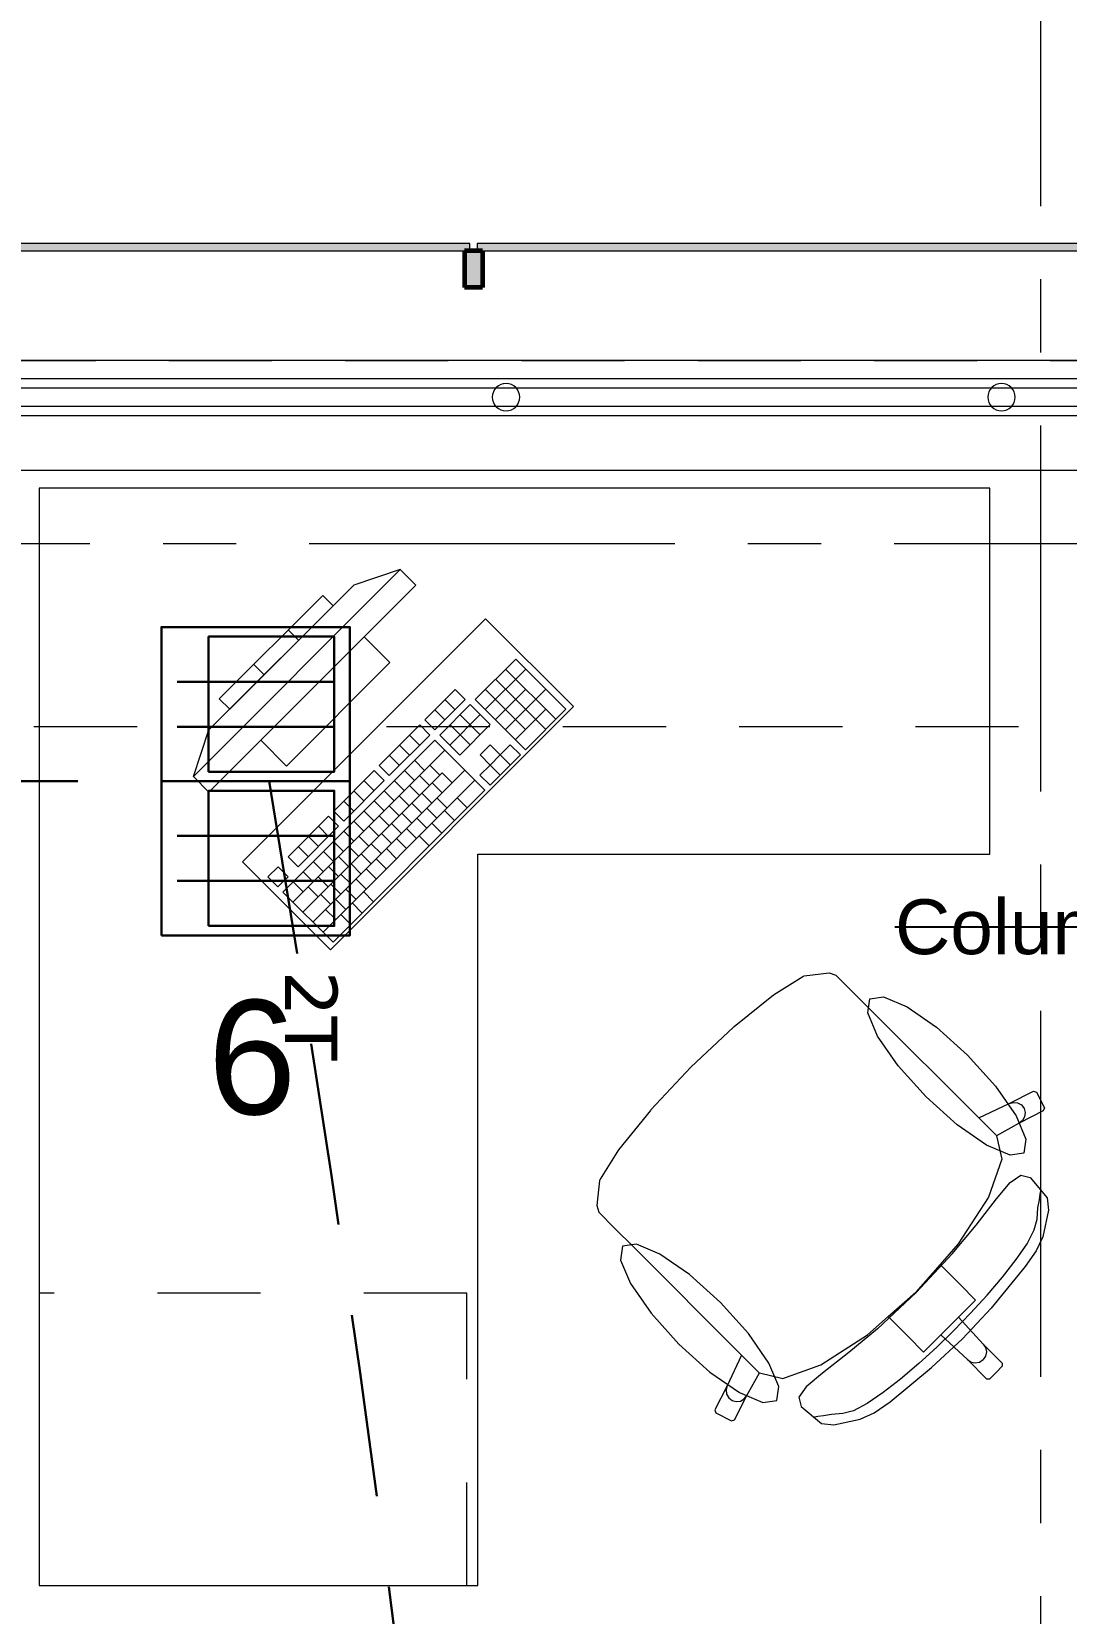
# Model space of a CAD drawing. Header units: inches. Extents: x -19 to 5698, y -728 to 92.
# Drawn here: x 233.666 to 235.081, y 38.188 to 40.35 of the extents above; entities that cross this region are included whole.
import ezdxf

# ---------------------------------------------------------------- set-up
doc = ezdxf.new("R2010")
doc.units = ezdxf.units.IN
doc.header["$MEASUREMENT"] = 0
doc.set_wipeout_variables(frame=1)
for name, pattern in [('HIDDEN', [0.375, 0.25, -0.125]), ('Hidden Line', [0.195611, 0.141111, -0.0545]), ('Punto & Raya', [0.65, 0.5, -0.075, 0, -0.075]), ('Rayas', [0.282222, 0.141111, -0.141111]), ('Wipeout_Contour', [1, 0, -1])]:
    doc.linetypes.add(name, pattern=pattern)
doc.layers.get('0').update_dxf_attribs({"color": 61})
doc.layers.add('00 conduct tomacorr', color=120, linetype='HIDDEN', lineweight=30)
doc.layers.add('00 IE LUZ EMERGENCIA', color=253, linetype='Continuous', lineweight=0)
for name, color, linetype in [('02 _ ARQ _ ALB _ Ejes Generales', 251, 'Continuous'), ('02 _ ARQ _ ZON _ Espacio.3D', 7, 'Continuous'), ('08 _ STR _ EXT _ 07 Losa Aligerada', 7, 'Continuous'), ('08 _ STR _ EXT _ 09 Vigas', 251, 'Continuous'), ('Acabado - Muros', 7, 'Continuous'), ('Estructura - 04 MURO', 7, 'Continuous'), ('Interior - Escaleras & Barandillas', 7, 'Continuous'), ('Interior - Mobiliario', 7, 'Continuous'), ('Marcador - Secciones', 7, 'Continuous'), ('Notas - Etiquetas', 7, 'Continuous')]:
    doc.layers.add(name, color=color, linetype=linetype)
doc.styles.add('Annotative', font='arial.ttf')
doc.styles.add('Estilo_Generado_4', font='swisse.ttf')
doc.dimstyles.new('Estilo_Generado__8', dxfattribs={"dimtxt": 0.18, "dimasz": 0.0912, "dimexe": 0.18, "dimexo": 0.0625, "dimgap": 0, "dimtad": 0, "dimtih": 1, "dimtoh": 1, "dimdec": 4, "dimzin": 0, "dimdsep": 46, "dimcen": 0.09, "dimadec": 0, "dimazin": 0, "dimtfac": 1, "dimtdec": 4, "dimtmove": 0, "dimatfit": 3, "dimldrblk": 'ARROWHEAD_5', "dimfxl": 1, "dimtolj": 1, "dimtzin": 0, "dimarcsym": 0})

# ---------------------------------------------------------------- blocks, each defined once
blk = doc.blocks.new('ARROWHEAD_5')
at = {"linetype": 'Continuous', "lineweight": 0}
blk.add_hatch(color=0, dxfattribs=at).paths.add_polyline_path([(-1, 0.2679), (0, 0), (-1, -0.2679)])
at = {"color": 0, "linetype": 'Continuous', "lineweight": 0}
blk.add_line((0, 0), (-1, 0), dxfattribs=at)
blk = doc.blocks.new('CAJA POP UP 6 MODULOS')
at = {"layer": '00 conduct tomacorr', "linetype": 'Continuous'}
for p, q in [((-0.095, -0.165), (-0.095, -0.0151)), ((-0.052, -0.165), (-0.052, -0.0151)), ((0.052, -0.165), (0.052, -0.0151)), ((0.095, -0.165), (0.095, -0.0151)), ((0, -0.165), (0, -0.18))]:
    blk.add_line(p, q, dxfattribs=at)
for points in [[(-0.147, 0), (0.147, 0), (0.147, -0.18), (-0.147, -0.18)], [(0, 0), (0.147, 0), (0.147, -0.18), (0, -0.18)]]:
    blk.add_lwpolyline(points, close=True, dxfattribs=at)
for points in [[(-0.138, -0.045), (-0.009, -0.045), (-0.009, -0.165), (-0.138, -0.165), (-0.138, -0.045)], [(0.009, -0.045), (0.138, -0.045), (0.138, -0.165), (0.009, -0.165), (0.009, -0.045)]]:
    blk.add_lwpolyline(points, dxfattribs=at)
at = {"color": 1, "insert": (-0.1807, -0.168), "char_height": 0.05, "attachment_point": 1, "rotation": 180}
blk.add_mtext_dynamic_manual_height_columns('{\\fVerdana|b0|i0|c0|p34;2T}', width=0.000481, gutter_width=0.1561, heights=[0], dxfattribs=at)

msp = doc.modelspace()

# ---------------------------------------------------------------- hatches: boundary and pattern name
at = {"layer": 'Acabado - Muros', "linetype": 'Continuous', "lineweight": 9}
for points in [[(233.075, 40.06), (233.075, 40.05), (234.265, 40.05), (234.265, 40.06)], [(234.275, 40.06), (234.275, 40.05), (235.465, 40.05), (235.465, 40.06)]]:
    msp.add_hatch(color=250, dxfattribs=at).paths.add_polyline_path(points)
at = {"layer": 'Acabado - Muros', "linetype": 'Continuous', "lineweight": 0}
msp.add_hatch(color=254, dxfattribs=at).paths.add_polyline_path([(234.2575, 40), (234.2825, 40), (234.2825, 40.05), (234.2575, 40.05)])

# ---------------------------------------------------------------- linework, layer by layer
at = {"layer": '00 conduct tomacorr'}
msp.add_line((231.2287, 39.3255, 0.0002), (233.9906, 39.325, 0.0003), dxfattribs=at)
msp.add_arc((203.9142, 34.2917, 0.0003), 30.4947, 1.3022, 9.50042, dxfattribs=at)
at = {"layer": '02 _ ARQ _ ALB _ Ejes Generales', "color": 251, "linetype": 'Punto & Raya', "lineweight": 13, "true_color": 0x636466}
msp.add_line((190.8454, 39.65), (239.57, 39.65), dxfattribs=at)
at = {"layer": '02 _ ARQ _ ZON _ Espacio.3D', "color": 254, "linetype": 'Continuous', "lineweight": 0, "flags": 128}
msp.add_lwpolyline([(229.07, 31), (229.57, 31), (229.57, 29.7499), (235.57, 29.75), (235.57, 30.2), (236.07, 30.2), (236.07, 30.7), (236.42, 30.7), (236.42, 31.8991), (237.7701, 31.8991), (237.7701, 32.9963), (236.4201, 32.9963), (236.4201, 39), (236.07, 39), (236.07, 39.4), (235.67, 39.4), (235.67, 39.7505), (229.57, 39.7505), (229.57, 39), (229.07, 39)], dxfattribs=at)
at = {"layer": '08 _ STR _ EXT _ 07 Losa Aligerada', "color": 7, "linetype": 'Rayas', "lineweight": 18, "flags": 128}
msp.add_lwpolyline([(193.22, 11.97, 1.049431), (198.7937, 6.3), (209.6003, 6.3), (209.6003, 6.2005), (214.7981, 6.2005), (214.7981, 7.2), (222.07, 7.2), (222.07, 5.6637), (223.2699, 5.6637), (223.2699, 4.2), (228.3699, 4.2), (228.3699, 5.6637), (229.57, 5.6637), (229.57, 7.2), (236.57, 7.2), (236.57, 14.9999), (236.57, 15.1499), (236.57, 15.1499), (236.57, 15.7999), (236.57, 15.7999), (236.57, 18.1001), (236.57, 20.35), (234.07, 20.35), (231.67, 20.35), (231.67, 22.35), (231.67, 22.6), (231.67, 24.5), (231.67, 24.75), (231.67, 26.75), (236.57, 26.75), (236.57, 29.7), (236.57, 35.2005), (236.57, 39.9), (228.67, 39.9), (223.5529, 39.9), (223.5529, 40.9), (218.9324, 40.9), (218.9324, 39.9), (208.37, 39.9), (208.37, 41.4352), (207.42, 41.4352), (207.42, 42.9), (202.22, 42.9), (202.22, 41.4352), (201.2699, 41.4352), (201.2699, 39.9), (196.2701, 39.9), (196.2701, 41.1), (192.8701, 41.1), (192.8701, 37.7), (194.07, 37.7), (194.07, 33.9), (193.17, 33.9), (193.17, 21.2663), (193.22, 21.2663)], format="xyb", close=True, dxfattribs=at)
at = {"layer": '08 _ STR _ EXT _ 07 Losa Aligerada', "color": 7, "linetype": 'Continuous', "lineweight": 18, "flags": 128}
msp.add_lwpolyline([(236.57, 26.75), (236.57, 39.9), (228.67, 39.9), (226.1798, 39.9), (226.1798, 40.9), (221.5593, 40.9), (221.5593, 39.9), (208.37, 39.9), (208.37, 42.6544), (207.42, 42.6544)], dxfattribs=at)
at = {"layer": '08 _ STR _ EXT _ 09 Vigas', "color": 251, "linetype": 'Hidden Line', "lineweight": 13, "true_color": 0x636466}
msp.add_line((229.57, 39.4), (236.07, 39.4), dxfattribs=at)
at = {"layer": 'Acabado - Muros', "color": 7, "linetype": 'Continuous', "lineweight": 60}
for p, q in [((234.2575, 40.05), (234.2575, 40)), ((234.2825, 40.05), (234.2575, 40.05)), ((234.2825, 40.05), (234.2825, 40)), ((234.2825, 40), (234.2575, 40))]:
    msp.add_line(p, q, dxfattribs=at)
at = {"layer": 'Acabado - Muros', "color": 7, "linetype": 'Continuous', "lineweight": 13, "flags": 128}
for points in [[(233.075, 40.06), (233.075, 40.05), (234.265, 40.05), (234.265, 40.06)], [(234.275, 40.06), (234.275, 40.05), (235.465, 40.05), (235.465, 40.06)]]:
    msp.add_lwpolyline(points, close=True, dxfattribs=at)
at = {"layer": 'Interior - Mobiliario', "color": 175, "linetype": 'Continuous', "lineweight": 13}
for p, q in [((234.1699, 39.6144), (233.8871, 39.3316)), ((234.1699, 39.6144), (234.1063, 39.5932)), ((234.1911, 39.5932), (234.1699, 39.6144)), ((233.9083, 39.3103), (234.1911, 39.5932)), ((233.9083, 39.3952), (234.1063, 39.5932)), ((234.0639, 39.5791), (233.9224, 39.4376)), ((233.9366, 39.4235), (234.078, 39.5649)), ((234.078, 39.5649), (234.0639, 39.5791)), ((234.1204, 39.5225), (233.979, 39.3811)), ((234.0309, 39.5178), (234.0167, 39.5319)), ((234.1558, 39.4871), (234.1204, 39.5225)), ((233.9837, 39.4706), (233.9696, 39.4848)), ((234.0144, 39.3457), (234.1558, 39.4871)), ((234.3279, 39.4921), (234.2725, 39.4367)), ((234.3965, 39.4235), (234.3279, 39.4921)), ((234.2862, 39.423), (234.3416, 39.4784)), ((234.3688, 39.3958), (234.3002, 39.4644)), ((234.3826, 39.4097), (234.314, 39.4782)), ((233.9224, 39.4376), (233.9366, 39.4235)), ((234.245, 39.4504), (234.2035, 39.4088)), ((234.2172, 39.3951), (234.2587, 39.4366)), ((234.2449, 39.4228), (234.2312, 39.4365)), ((234.2587, 39.4366), (234.245, 39.4504)), ((234.2725, 39.4367), (234.3411, 39.3681)), ((234.3412, 39.3957), (234.2863, 39.4506)), ((234.2999, 39.4093), (234.3415, 39.4508)), ((234.3136, 39.3956), (234.369, 39.451)), ((234.231, 39.4089), (234.2173, 39.4227)), ((234.2656, 39.4298), (234.224, 39.3882)), ((234.2377, 39.3745), (234.2793, 39.4161)), ((234.2792, 39.3885), (234.2517, 39.4159)), ((234.293, 39.4024), (234.2656, 39.4298)), ((234.3274, 39.3819), (234.3689, 39.4234)), ((234.3411, 39.3681), (234.3965, 39.4235)), ((233.8871, 39.3316), (233.9083, 39.3952)), ((234.1965, 39.4019), (234.1412, 39.3465)), ((234.2103, 39.3882), (234.1965, 39.4019)), ((234.2035, 39.4088), (234.2172, 39.3951)), ((234.2653, 39.3747), (234.2379, 39.4021)), ((234.2515, 39.3608), (234.293, 39.4024)), ((233.979, 39.3811), (234.0144, 39.3457)), ((234.2171, 39.3813), (234.0094, 39.1736)), ((234.1549, 39.3328), (234.2103, 39.3882)), ((234.1826, 39.3605), (234.1688, 39.3742)), ((234.1964, 39.3743), (234.1827, 39.388)), ((234.2857, 39.3127), (234.2171, 39.3813)), ((234.224, 39.3882), (234.2515, 39.3608)), ((234.2929, 39.3748), (234.279, 39.3609)), ((234.3066, 39.3611), (234.2929, 39.3748)), ((234.3204, 39.3749), (234.3066, 39.3611)), ((234.3341, 39.3612), (234.3204, 39.3749)), ((234.0231, 39.1599), (234.2308, 39.3676)), ((234.1687, 39.3466), (234.155, 39.3603)), ((234.2031, 39.3399), (234.1894, 39.3536)), ((234.279, 39.3609), (234.2927, 39.3472)), ((234.2926, 39.3197), (234.3341, 39.3612)), ((234.2927, 39.3472), (234.3066, 39.3611)), ((234.3203, 39.3474), (234.3066, 39.3611)), ((233.8871, 39.3316), (233.9083, 39.3103)), ((234.0368, 39.1462), (234.2272, 39.3366)), ((234.0505, 39.1325), (234.2583, 39.3402)), ((234.1342, 39.3396), (234.0788, 39.2842)), ((234.1479, 39.3259), (234.1342, 39.3396)), ((234.1412, 39.3465), (234.1549, 39.3328)), ((234.1893, 39.3261), (234.1756, 39.3398)), ((234.2099, 39.3193), (234.1962, 39.333)), ((234.2238, 39.3331), (234.2101, 39.3468)), ((234.2409, 39.3229), (234.2272, 39.3366)), ((234.2927, 39.3472), (234.2789, 39.3334)), ((234.2789, 39.3334), (234.2926, 39.3197)), ((234.3065, 39.3335), (234.2927, 39.3472)), ((234.0643, 39.1187), (234.272, 39.3265)), ((234.078, 39.105), (234.2857, 39.3127)), ((234.0926, 39.2705), (234.1479, 39.3259)), ((234.1202, 39.2982), (234.1065, 39.3119)), ((234.1341, 39.312), (234.1204, 39.3257)), ((234.1616, 39.2984), (234.1479, 39.3121)), ((234.1754, 39.3122), (234.1617, 39.3259)), ((234.1961, 39.3054), (234.1824, 39.3191)), ((234.2132, 39.2952), (234.1995, 39.3089)), ((234.2271, 39.309), (234.2134, 39.3227)), ((234.0788, 39.2842), (234.0926, 39.2705)), ((234.1064, 39.2843), (234.0927, 39.298)), ((234.1339, 39.2707), (234.1202, 39.2844)), ((234.1477, 39.2845), (234.134, 39.2982)), ((234.1684, 39.2777), (234.1547, 39.2914)), ((234.1822, 39.2916), (234.1685, 39.3053)), ((234.1994, 39.2813), (234.1857, 39.295)), ((234.22, 39.2745), (234.2063, 39.2882)), ((234.2339, 39.2884), (234.2202, 39.3021)), ((234.2441, 39.2712), (234.2304, 39.2849)), ((234.2614, 39.2885), (234.2477, 39.3022)), ((234.0719, 39.2773), (234.0165, 39.2219)), ((234.0302, 39.2082), (234.0856, 39.2635)), ((234.0718, 39.2497), (234.0581, 39.2634)), ((234.0856, 39.2635), (234.0719, 39.2773)), ((234.12, 39.2568), (234.1063, 39.2705)), ((234.1407, 39.25), (234.127, 39.2637)), ((234.1545, 39.2639), (234.1408, 39.2776)), ((234.1717, 39.2536), (234.158, 39.2673)), ((234.1856, 39.2675), (234.1718, 39.2812)), ((234.2062, 39.2607), (234.1925, 39.2744)), ((234.2268, 39.2539), (234.2131, 39.2676)), ((234.0579, 39.2358), (234.0442, 39.2496)), ((234.0924, 39.2291), (234.0786, 39.2428)), ((234.1062, 39.243), (234.0925, 39.2567)), ((234.1268, 39.2362), (234.1131, 39.2499)), ((234.1579, 39.2398), (234.1441, 39.2535)), ((234.1785, 39.233), (234.1648, 39.2467)), ((234.1923, 39.2468), (234.1786, 39.2606)), ((234.2095, 39.2366), (234.1958, 39.2503)), ((234.0165, 39.2219), (234.0302, 39.2082)), ((234.0441, 39.222), (234.0304, 39.2357)), ((234.0785, 39.2153), (234.0648, 39.229)), ((234.0991, 39.2085), (234.0854, 39.2222)), ((234.113, 39.2223), (234.0993, 39.2361)), ((234.1302, 39.2121), (234.1165, 39.2258)), ((234.144, 39.2259), (234.1303, 39.2396)), ((234.1508, 39.2053), (234.1371, 39.219)), ((234.1646, 39.2191), (234.1509, 39.2329)), ((234.0027, 39.208), (233.9888, 39.1942)), ((234.0164, 39.1943), (234.0027, 39.208)), ((234.0508, 39.1876), (234.0371, 39.2013)), ((234.0647, 39.2014), (234.0509, 39.2151)), ((234.0853, 39.1946), (234.0716, 39.2084)), ((234.1025, 39.1844), (234.0888, 39.1981)), ((234.1163, 39.1982), (234.1026, 39.212)), ((234.137, 39.1914), (234.1232, 39.2052)), ((233.9888, 39.1942), (234.0025, 39.1805)), ((234.0025, 39.1805), (234.0164, 39.1943)), ((234.037, 39.1737), (234.0232, 39.1874)), ((234.0576, 39.1669), (234.0439, 39.1807)), ((234.0714, 39.1808), (234.0577, 39.1945)), ((234.0886, 39.1705), (234.0749, 39.1843)), ((234.1093, 39.1638), (234.0955, 39.1775)), ((234.1231, 39.1776), (234.1094, 39.1913)), ((234.0094, 39.1736), (234.078, 39.105)), ((234.0748, 39.1567), (234.0611, 39.1704)), ((234.0954, 39.1499), (234.0817, 39.1636)), ((234.1178, 39.1448), (234.1041, 39.1586)), ((234.1334, 39.1604), (234.1196, 39.1741)), ((234.0816, 39.1361), (234.0678, 39.1498)), ((234.1022, 39.1293), (234.0885, 39.143)), ((234.6802, 39.0332), (234.7203, 39.0581)), ((234.7203, 39.0581), (234.7224, 39.059)), ((234.7224, 39.059), (234.7563, 39.063)), ((234.7563, 39.063), (234.7656, 39.0601)), ((234.7656, 39.0601), (234.7876, 39.0382)), ((234.6266, 38.9896), (234.6802, 39.0332)), ((234.7876, 39.0382), (234.8131, 39.0127)), ((234.8131, 39.0127), (234.9609, 38.8648)), ((234.5674, 38.9341), (234.6257, 38.9889)), ((234.6257, 38.9889), (234.6266, 38.9896)), ((234.5674, 38.9341), (234.5126, 38.8758)), ((235.0027, 38.8844), (235.0358, 38.9014)), ((235.0358, 38.9014), (235.0398, 38.9001)), ((235.0398, 38.9001), (235.0507, 38.8787)), ((234.5119, 38.8749), (234.4683, 38.8213)), ((234.5126, 38.8758), (234.5119, 38.8749)), ((234.9609, 38.8648), (235.0027, 38.8844)), ((235.0027, 38.8844), (235.0083, 38.886)), ((235.0083, 38.886), (235.0142, 38.8853)), ((235.0142, 38.8853), (235.0193, 38.8825)), ((235.0493, 38.8746), (235.0162, 38.8577)), ((235.0193, 38.8825), (235.0229, 38.8779)), ((235.0229, 38.8779), (235.0244, 38.8723)), ((235.0507, 38.8787), (235.0493, 38.8746)), ((234.9852, 38.8406), (234.9609, 38.8648)), ((235.0162, 38.8577), (234.9852, 38.8403)), ((235.0208, 38.8613), (235.0162, 38.8577)), ((235.0237, 38.8664), (235.0208, 38.8613)), ((235.0244, 38.8723), (235.0237, 38.8664)), ((234.9852, 38.8406), (234.9852, 38.8403)), ((234.9852, 38.8403), (234.9927, 38.8084)), ((234.4683, 38.8213), (234.4434, 38.7812)), ((234.9927, 38.8084), (234.9743, 38.7564)), ((235.0041, 38.7767), (235.0184, 38.7867)), ((235.0184, 38.7867), (235.0313, 38.7833)), ((234.4425, 38.7791), (234.4385, 38.7452)), ((234.4434, 38.7812), (234.4425, 38.7791)), ((234.9855, 38.7544), (235.0041, 38.7767)), ((235.0313, 38.7833), (235.0545, 38.7554)), ((235.0449, 38.7607), (235.0457, 38.7652)), ((234.4385, 38.7452), (234.4414, 38.7359)), ((234.9743, 38.7564), (234.933, 38.6926)), ((234.9575, 38.7182), (234.9855, 38.7544)), ((235.042, 38.7419), (235.0441, 38.7527)), ((235.0441, 38.7527), (235.0449, 38.7607)), ((235.0545, 38.7554), (235.0564, 38.7387)), ((234.4414, 38.7359), (234.4633, 38.7139)), ((235.037, 38.7117), (235.0409, 38.7265)), ((235.0409, 38.7265), (235.042, 38.7419)), ((235.0564, 38.7387), (235.0486, 38.7025)), ((234.4633, 38.7139), (234.4888, 38.6884)), ((234.9248, 38.6789), (234.9575, 38.7182)), ((235.027, 38.6929), (235.037, 38.7117)), ((235.0486, 38.7025), (235.0396, 38.6833)), ((234.4888, 38.6884), (234.6367, 38.5406)), ((234.8753, 38.6262), (234.9248, 38.6789)), ((234.933, 38.6926), (234.9082, 38.6645)), ((235.0122, 38.6711), (235.027, 38.6929)), ((235.0396, 38.6833), (235.0247, 38.6616)), ((234.9082, 38.6645), (234.8749, 38.6266)), ((234.9082, 38.6645), (234.9356, 38.6371)), ((235.0247, 38.6616), (234.9779, 38.6049)), ((234.9936, 38.6473), (235.0122, 38.6711)), ((234.9356, 38.6371), (234.9567, 38.6159)), ((234.9724, 38.6225), (234.9936, 38.6473)), ((234.8753, 38.6262), (234.8226, 38.5767)), ((234.837, 38.5933), (234.8749, 38.6266)), ((234.9567, 38.6159), (234.9331, 38.5923)), ((234.9499, 38.5979), (234.9724, 38.6225)), ((234.8089, 38.5685), (234.837, 38.5933)), ((234.837, 38.5933), (234.8644, 38.5659)), ((234.9331, 38.5923), (234.9211, 38.5804)), ((234.9271, 38.5744), (234.9499, 38.5979)), ((234.9331, 38.5923), (234.9671, 38.5558)), ((234.9779, 38.6049), (234.9388, 38.5627)), ((234.8226, 38.5767), (234.7833, 38.544)), ((234.9271, 38.5744), (234.9036, 38.5516)), ((234.9092, 38.5684), (234.9211, 38.5804)), ((234.7451, 38.5272), (234.8089, 38.5685)), ((234.8644, 38.5659), (234.8856, 38.5448)), ((234.9036, 38.5516), (234.879, 38.5291)), ((234.8856, 38.5448), (234.9092, 38.5684)), ((234.8966, 38.5236), (234.9388, 38.5627)), ((234.9092, 38.5684), (234.9457, 38.5344)), ((234.9671, 38.5558), (234.9703, 38.5509)), ((234.9671, 38.5558), (234.9932, 38.5297)), ((234.9703, 38.5509), (234.9714, 38.5452)), ((234.6367, 38.5406), (234.6171, 38.4988)), ((234.6609, 38.5163), (234.6367, 38.5406)), ((234.6931, 38.5088), (234.7451, 38.5272)), ((234.7833, 38.544), (234.7471, 38.516)), ((234.879, 38.5291), (234.8542, 38.5079)), ((234.9457, 38.5344), (234.9506, 38.5312)), ((234.9457, 38.5344), (234.9718, 38.5083)), ((234.9506, 38.5312), (234.9563, 38.5301)), ((234.9563, 38.5301), (234.9621, 38.5312)), ((234.9621, 38.5312), (234.967, 38.5345)), ((234.9702, 38.5394), (234.967, 38.5345)), ((234.9714, 38.5452), (234.9702, 38.5394)), ((234.9932, 38.5297), (234.9931, 38.5254)), ((234.6438, 38.4853), (234.6611, 38.5163)), ((234.6609, 38.5163), (234.6611, 38.5163)), ((234.6611, 38.5163), (234.6931, 38.5088)), ((234.7471, 38.516), (234.7248, 38.4974)), ((234.8542, 38.5079), (234.8304, 38.4893)), ((234.8399, 38.4767), (234.8966, 38.5236)), ((234.9718, 38.5083), (234.9761, 38.5084)), ((234.9761, 38.5084), (234.9846, 38.5169)), ((234.9931, 38.5254), (234.9846, 38.5169)), ((234.6171, 38.4988), (234.6001, 38.4657)), ((234.6171, 38.4988), (234.6155, 38.4931)), ((234.6155, 38.4931), (234.6162, 38.4873)), ((234.6162, 38.4873), (234.619, 38.4822)), ((234.6269, 38.4522), (234.6438, 38.4853)), ((234.6402, 38.4807), (234.6438, 38.4853)), ((234.7248, 38.4974), (234.7148, 38.4831)), ((234.8304, 38.4893), (234.8086, 38.4745)), ((234.6001, 38.4657), (234.6014, 38.4617)), ((234.619, 38.4822), (234.6236, 38.4786)), ((234.6236, 38.4786), (234.6292, 38.477)), ((234.6292, 38.477), (234.6351, 38.4778)), ((234.6351, 38.4778), (234.6402, 38.4807)), ((234.7148, 38.4831), (234.7182, 38.4702)), ((234.7182, 38.4702), (234.7461, 38.447)), ((234.7897, 38.4645), (234.775, 38.4606)), ((234.8086, 38.4745), (234.7897, 38.4645)), ((234.8182, 38.4618), (234.8399, 38.4767)), ((234.6014, 38.4617), (234.6228, 38.4508)), ((234.6228, 38.4508), (234.6269, 38.4522)), ((234.7408, 38.4566), (234.7363, 38.4558)), ((234.7488, 38.4574), (234.7408, 38.4566)), ((234.7461, 38.447), (234.7628, 38.4451)), ((234.7596, 38.4595), (234.7488, 38.4574)), ((234.775, 38.4606), (234.7596, 38.4595)), ((234.7628, 38.4451), (234.799, 38.4529)), ((234.799, 38.4529), (234.8182, 38.4618))]:
    msp.add_line(p, q, dxfattribs=at)
at = {"layer": 'Interior - Mobiliario', "color": 175, "linetype": 'Rayas', "lineweight": 13}
for p, q in [((234.261, 38.6255), (233.676, 38.6255)), ((234.261, 38.2255), (234.261, 38.6255))]:
    msp.add_line(p, q, dxfattribs=at)
at = {"layer": 'Interior - Mobiliario', "color": 175, "linetype": 'Continuous', "lineweight": 13, "flags": 128}
for points in [[(233.676, 39.7255), (233.676, 38.2255), (234.276, 38.2255), (234.276, 39.2255), (234.976, 39.2255), (234.976, 39.7255)], [(233.9543, 39.2149), (234.0745, 39.0947), (234.4068, 39.427), (234.2866, 39.5472)], [(234.9458, 38.9506), (234.984, 38.9081), (235.012, 38.8677), (235.0256, 38.8357), (235.0227, 38.8168), (235.0038, 38.8139), (234.9718, 38.8275), (234.9314, 38.8555), (234.8889, 38.8937), (234.8508, 38.9361), (234.8227, 38.9765), (234.8091, 39.0086), (234.812, 39.0275), (234.8309, 39.0304), (234.863, 39.0168), (234.9034, 38.9887)], [(234.5509, 38.5556), (234.5934, 38.5175), (234.6338, 38.4895), (234.6658, 38.4759), (234.6847, 38.4787), (234.6876, 38.4977), (234.674, 38.5297), (234.646, 38.5701), (234.6078, 38.6126), (234.5654, 38.6507), (234.525, 38.6787), (234.4929, 38.6924), (234.474, 38.6895), (234.4711, 38.6706), (234.4847, 38.6385), (234.5128, 38.5981)]]:
    msp.add_lwpolyline(points, close=True, dxfattribs=at)

# ---------------------------------------------------------------- block references
at = {"layer": '00 conduct tomacorr', "xscale": 1.432830642179531, "yscale": 1.432830642179531, "zscale": 1.432830642179531, "rotation": 89.99999999999997}
msp.add_blockref('CAJA POP UP 6 MODULOS', (233.8432, 39.325, 0.0003), dxfattribs=at)

# ---------------------------------------------------------------- texts
at = {"layer": '00 IE LUZ EMERGENCIA', "style": 'Annotative'}
msp.add_attdef('6', (233.9065, 38.8698), '', height=0.1562, dxfattribs=at)
at = {"layer": 'Notas - Etiquetas', "color": 5, "linetype": 'Continuous', "lineweight": 35, "insert": (234.8464, 39.1256), "char_height": 0.075, "attachment_point": 4, "style": 'Estilo_Generado_4'}
msp.add_mtext('\\A1;{\\pql;\\fSwis721 Ex BT|b0|i0|c0|p34;Columna Sanitaria}', dxfattribs=at)

# ---------------------------------------------------------------- leaders
at = {"layer": 'Notas - Etiquetas', "color": 144, "linetype": 'Continuous', "lineweight": 13, "annotation_type": 0, "has_hookline": 1, "hookline_direction": 1, "text_width": 1.0171}
msp.add_leader([(235.9963, 39.2625), (235.9963, 39.1256), (234.8464, 39.1256)], dimstyle='Estilo_Generado__8', dxfattribs=at)

# ---------------------------------------------------------------- next in the draw order: wipeouts: each hides what was drawn before it
at = {"color": 254, "linetype": 'Wipeout_Contour', "lineweight": 0, "ltscale": 6624.867856}
msp.add_wipeout([(229.57, 39.75), (235.67, 39.75), (235.67, 39.9), (229.57, 39.9)], dxfattribs=at).dxf.layer = 'Estructura - 04 MURO'

# ---------------------------------------------------------------- next in the draw order: linework, layer by layer
at = {"layer": '08 _ STR _ EXT _ 09 Vigas', "color": 251, "linetype": 'Hidden Line', "lineweight": 13, "true_color": 0x636466}
msp.add_line((194.07, 39.9), (236.57, 39.9), dxfattribs=at)
at = {"layer": 'Estructura - 04 MURO', "color": 7, "linetype": 'Continuous', "lineweight": 13, "flags": 128}
for points in [[(235.67, 39.9), (229.57, 39.9)], [(229.57, 39.75), (235.67, 39.75)]]:
    msp.add_lwpolyline(points, dxfattribs=at)
at = {"layer": 'Interior - Escaleras & Barandillas', "color": 161, "linetype": 'Continuous', "lineweight": 13, "flags": 128}
for points in [[(229.57, 39.875), (229.57, 39.825), (235.67, 39.825), (235.67, 39.875)], [(229.57, 39.8625), (229.57, 39.8375), (235.67, 39.8375), (235.67, 39.8625)], [(229.57, 39.8625), (229.57, 39.8375), (235.67, 39.8375), (235.67, 39.8625)], [(229.57, 39.8625), (229.57, 39.8375), (235.67, 39.8375), (235.67, 39.8625)]]:
    msp.add_lwpolyline(points, close=True, dxfattribs=at)
for points in [[(234.3145, 39.8313, 1), (234.3145, 39.8688, 1)], [(234.9922, 39.8313, 1), (234.9922, 39.8688, 1)]]:
    msp.add_lwpolyline(points, format="xyb", close=True, dxfattribs=at)
at = {"layer": 'Marcador - Secciones', "color": 251, "linetype": 'Punto & Raya', "lineweight": 13, "true_color": 0x636466}
msp.add_line((235.0454, 46.2111), (235.0454, 0.9472), dxfattribs=at)

doc.saveas('drawing.dxf')
